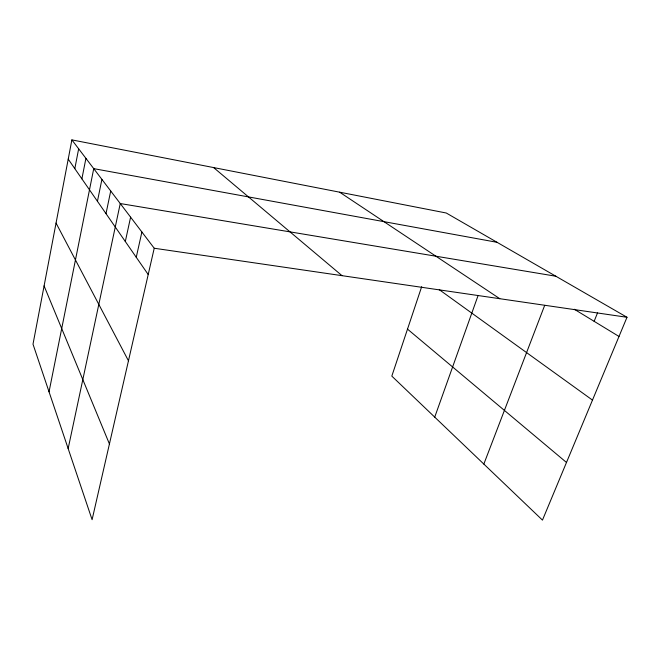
<?xml version="1.0" encoding="UTF-8"?>
<svg xmlns="http://www.w3.org/2000/svg" width="660" height="660" viewBox="0 0 660 660"><rect width="100%" height="100%" fill="white"/><g stroke="black" fill="none" stroke-linecap="round" stroke-linejoin="round"><path stroke-width="0.99" d="M71.882 139.887L33 344.182L92.095 519.684L154.225 248.242L71.882 139.887L446.276 213.015L627 317.278L542.462 520.113L391.817 376.109L421.682 286.671M74.819 168.646L78.656 148.805M81.889 178.852L85.924 158.359M49.038 391.817L93.736 168.646L497.054 242.311M97.441 201.283L101.904 179.396M106.004 213.642L110.715 190.987M68.153 448.585L120.252 203.544L555.852 276.226M125.317 241.502L130.606 217.165M136.257 257.284L141.892 232.007M434.726 417.128L477.988 295.787M483.838 464.071L544.673 305.374M594.132 321.321L597.523 312.923M154.225 248.242L627 317.278M574.315 309.251L619.006 336.468M339.652 192.192L499.793 298.7M439.255 289.658L592.482 400.1M407.509 329.125L566.486 462.47M213.625 167.574L342.028 275.665M68.219 159.134L148.211 274.535M56.05 223.072L128.461 360.797M44.088 285.92L109.428 443.974"/></g></svg>
